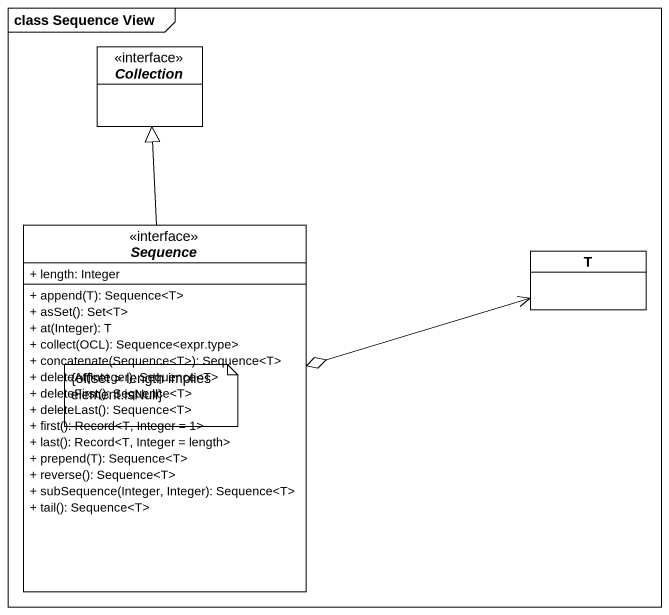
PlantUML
@startuml
mainframe class Sequence View
hide circle
hide empty members
skinparam classAttributeIconSize 0
interface Collection
interface Sequence {
  + length: Integer
  + append(T): Sequence<T>
  + asSet(): Set<T>
  + at(Integer): T
  + collect(OCL): Sequence<expr.type>
  + concatenate(Sequence<T>): Sequence<T>
  + deleteAt(Integer): Sequence<T>
  + deleteFirst(): Sequence<T>
  + deleteLast(): Sequence<T>
  + first(): Record<T, Integer = 1>
  + last(): Record<T, Integer = length>
  + prepend(T): Sequence<T>
  + reverse(): Sequence<T>
  + subSequence(Integer, Integer): Sequence<T>
  + tail(): Sequence<T>
}
class T
Sequence -up-|> Collection
T <-left-o Sequence
note top of Sequence : {offset > length implies element.isNull}
@enduml
